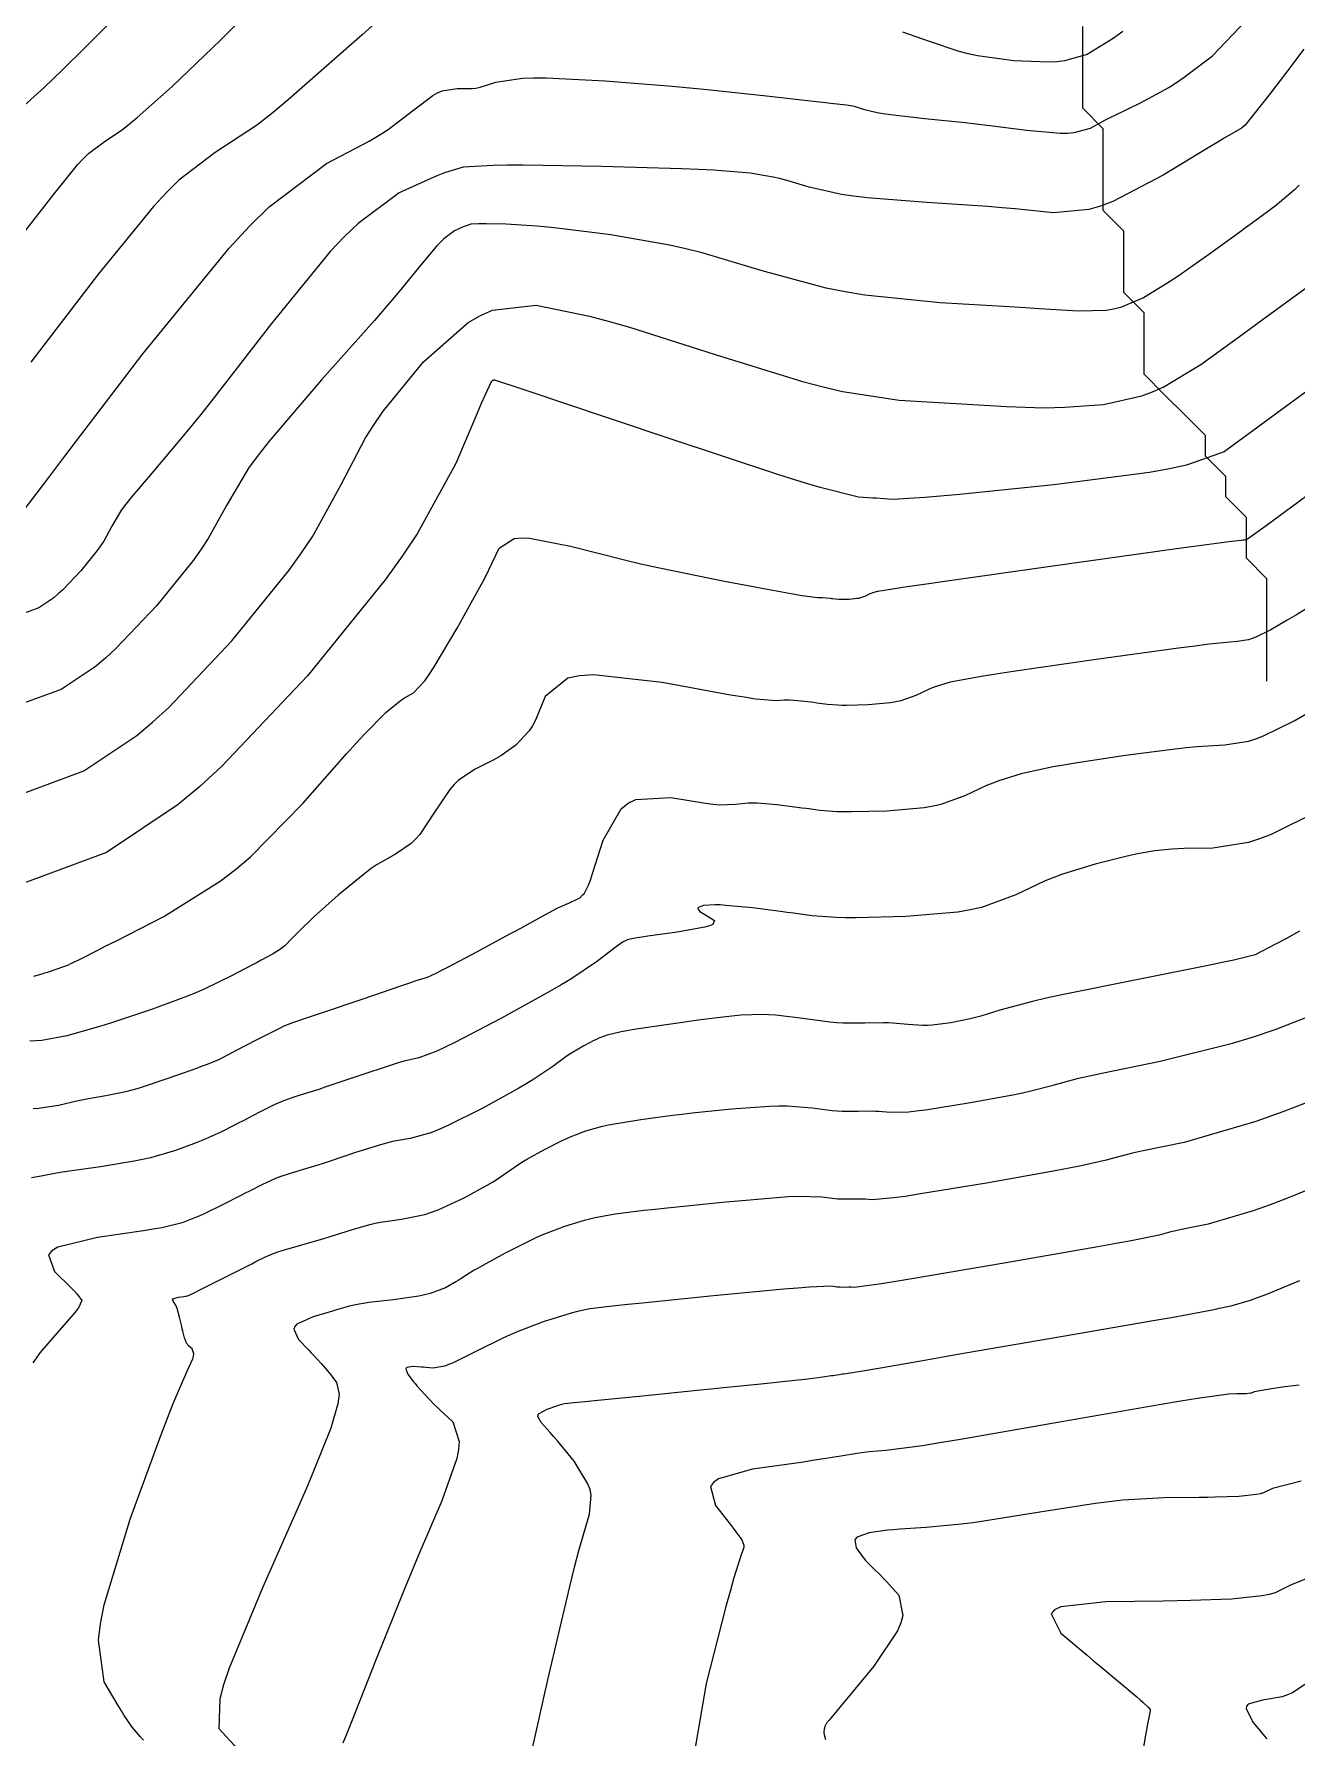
# Model space of a CAD drawing. Header units: metres. Extents: x 837117 to 838479, y 1189012 to 1191015.
# Drawn here: x 838100.7 to 838162.4, y 1189661.6 to 1189744.9 of the extents above; entities that cross this region are included whole.
import ezdxf

# ---------------------------------------------------------------- set-up
doc = ezdxf.new("R2010")
doc.units = ezdxf.units.M
doc.header["$LTSCALE"] = 0.3
for name, color, linetype in [('COTAS 10', 1, 'Continuous'), ('COTAS INT', 252, 'Continuous'), ('DRENAJE', 5, 'Continuous')]:
    doc.layers.add(name, color=color, linetype=linetype)

msp = doc.modelspace()

# ---------------------------------------------------------------- linework, layer by layer
at = {"layer": 'COTAS 10'}
for points in [[(838100.095, 1189735.08), (838101.628, 1189737.065), (838102.779, 1189738.475), (838103.054, 1189738.77), (838103.31, 1189739.025), (838104.075, 1189739.603), (838104.976, 1189740.206), (838105.316, 1189740.477), (838105.697, 1189740.792), (838107.403, 1189742.304), (838109.763, 1189744.579), (838110.555, 1189745.375)], [(838100.022, 1189707.717), (838103.09, 1189708.855), (838105.672, 1189710.58), (838106.444, 1189711.232), (838107.24, 1189711.959), (838110.322, 1189715.214), (838113.114, 1189718.667), (838113.727, 1189719.518), (838114.271, 1189720.324), (838115.66, 1189722.857), (838116.847, 1189725.137), (838117.264, 1189725.783), (838117.718, 1189726.436), (838119.679, 1189728.848), (838121.866, 1189730.767), (838122.465, 1189731.108), (838123.059, 1189731.368), (838125.18, 1189731.62), (838127.798, 1189731.077), (838128.707, 1189730.835), (838129.696, 1189730.553), (838133.93, 1189729.205), (838138.202, 1189727.887), (838139.215, 1189727.623), (838140.154, 1189727.404), (838142.931, 1189726.981), (838145.131, 1189726.85), (838145.706, 1189726.815), (838146.267, 1189726.78), (838148.17, 1189726.659), (838149.996, 1189726.604), (838150.508, 1189726.611), (838151.022, 1189726.627), (838152.903, 1189726.766), (838154.788, 1189727.186), (838155.305, 1189727.381), (838155.82, 1189727.609), (838157.663, 1189728.714), (838159.559, 1189730.092), (838160.107, 1189730.492), (838160.665, 1189730.9), (838162.764, 1189732.44)], [(838163.363, 1189706.865), (838161.101, 1189705.748), (838160.534, 1189705.534), (838159.993, 1189705.361), (838158.25, 1189705.082), (838156.857, 1189705.057), (838156.535, 1189705.045), (838156.242, 1189705.03), (838155.414, 1189704.955), (838154.574, 1189704.799), (838154.272, 1189704.732), (838153.941, 1189704.655), (838152.497, 1189704.293), (838150.906, 1189703.804), (838150.483, 1189703.647), (838150.066, 1189703.48), (838148.624, 1189702.8), (838146.951, 1189702.185), (838146.389, 1189702.06), (838145.785, 1189701.954), (838143.247, 1189701.733), (838140.831, 1189701.68), (838140.305, 1189701.681), (838139.839, 1189701.688), (838138.672, 1189701.767), (838137.758, 1189701.901), (838137.453, 1189701.942), (838137.125, 1189701.985), (838135.75, 1189702.156), (838134.456, 1189702.286), (838134.179, 1189702.303), (838133.937, 1189702.313), (838133.356, 1189702.279), (838133.116, 1189702.181), (838133.09, 1189702.15), (838133.08, 1189702.117), (838133.188, 1189701.984), (838133.432, 1189701.83), (838133.507, 1189701.784), (838133.586, 1189701.736), (838133.9, 1189701.551), (838133.826, 1189701.345), (838133.66, 1189701.285), (838133.43, 1189701.222), (838132.076, 1189700.981), (838130.638, 1189700.773), (838130.356, 1189700.73), (838130.124, 1189700.695), (838129.706, 1189700.621), (838129.609, 1189700.583), (838129.581, 1189700.571), (838129.551, 1189700.557), (838129.434, 1189700.498), (838129.16, 1189700.309), (838129.03, 1189700.213), (838128.878, 1189700.098), (838128.133, 1189699.527), (838126.876, 1189698.681), (838126.401, 1189698.393), (838125.87, 1189698.083), (838123.494, 1189696.767), (838121.209, 1189695.577), (838120.736, 1189695.347), (838120.333, 1189695.159), (838119.451, 1189694.835), (838118.74, 1189694.672), (838118.444, 1189694.586), (838118.105, 1189694.481), (838116.521, 1189693.955), (838114.915, 1189693.408), (838114.561, 1189693.291), (838114.248, 1189693.188), (838113.446, 1189692.939), (838112.842, 1189692.73), (838112.654, 1189692.652), (838112.457, 1189692.565), (838111.668, 1189692.179), (838110.862, 1189691.76), (838110.654, 1189691.653), (838110.452, 1189691.549), (838109.777, 1189691.204), (838109.054, 1189690.872), (838108.821, 1189690.775), (838108.575, 1189690.677), (838107.569, 1189690.306), (838106.34, 1189689.95), (838105.952, 1189689.862), (838105.544, 1189689.778), (838103.901, 1189689.51), (838102.376, 1189689.293), (838102.042, 1189689.241), (838101.747, 1189689.192), (838101.003, 1189689.045), (838100.521, 1189688.968)], [(838124.762, 1189660.009), (838125.763, 1189664.436), (838126.829, 1189668.995), (838127.062, 1189669.94), (838127.268, 1189670.748), (838127.788, 1189672.522), (838127.882, 1189673.455), (838127.82, 1189673.733), (838127.719, 1189674.019), (838127.038, 1189675.121), (838126.224, 1189676.114), (838126.04, 1189676.331), (838125.874, 1189676.524), (838125.424, 1189677.01), (838125.268, 1189677.308), (838125.287, 1189677.381), (838125.333, 1189677.451), (838125.725, 1189677.669), (838126.201, 1189677.827), (838126.3, 1189677.858), (838126.384, 1189677.884), (838126.571, 1189677.932), (838127.213, 1189677.999), (838127.584, 1189678.037), (838128.04, 1189678.083), (838130.385, 1189678.317), (838133.056, 1189678.585), (838133.717, 1189678.652), (838134.344, 1189678.716), (838136.324, 1189678.92), (838137.833, 1189679.082), (838138.163, 1189679.118), (838138.454, 1189679.151), (838139.19, 1189679.241), (838139.61, 1189679.3), (838139.703, 1189679.313), (838139.785, 1189679.326), (838139.996, 1189679.359), (838140.133, 1189679.381), (838140.168, 1189679.385), (838140.202, 1189679.389), (838140.315, 1189679.398), (838140.655, 1189679.448), (838140.832, 1189679.478), (838141.046, 1189679.514), (838142.118, 1189679.702), (838144.263, 1189680.078), (838145.153, 1189680.232), (838146.171, 1189680.408), (838150.919, 1189681.225), (838155.437, 1189682.005), (838156.311, 1189682.158), (838157.021, 1189682.284), (838158.223, 1189682.51), (838158.455, 1189682.571), (838158.553, 1189682.594), (838158.667, 1189682.619), (838159.198, 1189682.727), (838160.088, 1189682.99), (838160.427, 1189683.112), (838160.806, 1189683.255), (838162.509, 1189683.951)]]:
    msp.add_lwpolyline(points, dxfattribs=at)
at = {"layer": 'COTAS INT'}
for points in [[(838108.645, 1189749.757), (838103.127, 1189744.199), (838102.042, 1189743.126), (838101.149, 1189742.255), (838099.524, 1189740.791)], [(838120.037, 1189747.877), (838116.685, 1189744.836), (838113.076, 1189741.648), (838112.258, 1189740.978), (838111.519, 1189740.399), (838109.508, 1189739.074), (838107.722, 1189737.725), (838107.126, 1189737.131), (838106.484, 1189736.441), (838103.799, 1189733.152), (838101.129, 1189729.657), (838100.498, 1189728.837)], [(838099.692, 1189721.001), (838100.801, 1189722.448), (838101.416, 1189723.254), (838102.163, 1189724.235), (838105.97, 1189729.239), (838110.19, 1189734.407), (838111.197, 1189735.492), (838112.135, 1189736.425), (838114.942, 1189738.545), (838117.026, 1189739.639), (838117.509, 1189739.926), (838117.951, 1189740.206), (838119.206, 1189741.158), (838120.134, 1189741.871), (838120.369, 1189742), (838120.595, 1189742.099), (838121.335, 1189742.209), (838122.037, 1189742.204), (838122.239, 1189742.231), (838122.445, 1189742.27), (838123.217, 1189742.512), (838124.52, 1189742.72), (838125.061, 1189742.738), (838125.68, 1189742.737), (838128.563, 1189742.591), (838131.836, 1189742.32), (838132.7, 1189742.241), (838133.546, 1189742.16), (838136.447, 1189741.853), (838138.739, 1189741.591), (838139.2, 1189741.539), (838139.586, 1189741.495), (838140.354, 1189741.412), (838140.647, 1189741.361), (838140.734, 1189741.339), (838140.823, 1189741.313), (838141.166, 1189741.191), (838141.845, 1189741.034), (838142.146, 1189740.987), (838142.497, 1189740.938), (838144.173, 1189740.75), (838146.151, 1189740.54), (838146.693, 1189740.478), (838147.232, 1189740.415), (838149.155, 1189740.171), (838150.793, 1189740.031), (838151.152, 1189740.033), (838151.47, 1189740.052), (838152.277, 1189740.266), (838152.98, 1189740.657), (838153.233, 1189740.788), (838153.51, 1189740.928), (838154.72, 1189741.513), (838156.094, 1189742.259), (838156.475, 1189742.501), (838156.856, 1189742.758), (838158.236, 1189743.812), (838160.201, 1189745.868)], [(838153.847, 1189744.996), (838153.381, 1189744.658), (838152.118, 1189743.876), (838151, 1189743.559), (838150.626, 1189743.515), (838150.222, 1189743.489), (838148.53, 1189743.554), (838146.756, 1189743.812), (838146.3, 1189743.909), (838145.861, 1189744.017), (838144.405, 1189744.498), (838143.111, 1189744.962)], [(838162.698, 1189744.123), (838161.795, 1189742.939), (838161.062, 1189741.98), (838159.818, 1189740.393), (838159.676, 1189740.284), (838159.636, 1189740.258), (838159.597, 1189740.233), (838159.455, 1189740.156), (838158.813, 1189739.78), (838158.458, 1189739.567), (838158.026, 1189739.307), (838155.827, 1189737.971), (838153.361, 1189736.688), (838152.762, 1189736.461), (838152.198, 1189736.289), (838150.463, 1189736.128), (838148.601, 1189736.327), (838147.958, 1189736.382), (838147.259, 1189736.437), (838144.273, 1189736.635), (838141.356, 1189736.869), (838140.7, 1189736.947), (838140.111, 1189737.031), (838138.528, 1189737.383), (838137.385, 1189737.726), (838137.072, 1189737.804), (838136.76, 1189737.875), (838135.646, 1189738.071), (838133.86, 1189738.213), (838133.125, 1189738.249), (838132.285, 1189738.284), (838128.382, 1189738.399), (838124.557, 1189738.458), (838123.766, 1189738.457), (838123.091, 1189738.449), (838121.622, 1189738.359), (838120.711, 1189738.082), (838120.388, 1189737.957), (838120.034, 1189737.811), (838118.498, 1189737.107), (838116.483, 1189735.617), (838115.827, 1189734.976), (838115.128, 1189734.235), (838112.249, 1189730.73), (838109.447, 1189727.099), (838108.798, 1189726.278), (838108.202, 1189725.537), (838106.506, 1189723.526), (838105.376, 1189722.204), (838105.138, 1189721.897), (838104.931, 1189721.616), (838104.454, 1189720.813), (838104.059, 1189720.092), (838103.905, 1189719.863), (838103.73, 1189719.621), (838102.936, 1189718.639), (838102.059, 1189717.713), (838101.833, 1189717.506), (838101.613, 1189717.321), (838100.879, 1189716.83), (838100.006, 1189716.506)], [(838162.476, 1189737.491), (838162.241, 1189737.25), (838161.298, 1189736.45), (838160.191, 1189735.64), (838159.852, 1189735.393), (838159.5, 1189735.136), (838158.11, 1189734.127), (838156.713, 1189733.146), (838156.356, 1189732.906), (838156.011, 1189732.68), (838154.871, 1189731.981), (838153.739, 1189731.509), (838153.4, 1189731.427), (838153.048, 1189731.366), (838151.685, 1189731.322), (838149.773, 1189731.441), (838149.077, 1189731.483), (838148.307, 1189731.53), (838144.924, 1189731.73), (838141.245, 1189732.108), (838140.288, 1189732.266), (838139.359, 1189732.447), (838136.229, 1189733.294), (838133.3, 1189734.172), (838132.497, 1189734.373), (838131.698, 1189734.555), (838128.843, 1189735.058), (838126.336, 1189735.371), (838125.756, 1189735.433), (838125.226, 1189735.485), (838123.726, 1189735.582), (838122.745, 1189735.597), (838122.542, 1189735.597), (838122.369, 1189735.595), (838121.992, 1189735.572), (838121.759, 1189735.501), (838121.676, 1189735.469), (838121.585, 1189735.431), (838121.191, 1189735.251), (838120.674, 1189734.868), (838120.506, 1189734.704), (838120.327, 1189734.514), (838119.588, 1189733.615), (838118.344, 1189732.1), (838117.846, 1189731.522), (838117.282, 1189730.874), (838114.69, 1189727.962), (838112.139, 1189724.977), (838111.6, 1189724.284), (838111.134, 1189723.649), (838110.057, 1189721.835), (838109.165, 1189720.208), (838108.816, 1189719.69), (838108.422, 1189719.144), (838106.629, 1189716.927), (838104.65, 1189714.836), (838104.138, 1189714.369), (838103.643, 1189713.95), (838101.985, 1189712.842), (838100.014, 1189712.112)], [(838164.23, 1189728.429), (838161.383, 1189726.337), (838160.759, 1189725.88), (838160.207, 1189725.475), (838158.806, 1189724.453), (838156.961, 1189723.793), (838156.128, 1189723.616), (838155.155, 1189723.442), (838150.481, 1189722.835), (838145.877, 1189722.368), (838144.949, 1189722.282), (838144.171, 1189722.215), (838142.612, 1189722.129), (838142.004, 1189722.168), (838141.824, 1189722.179), (838141.64, 1189722.19), (838140.937, 1189722.232), (838139.064, 1189722.701), (838138.142, 1189722.981), (838137.045, 1189723.326), (838131.63, 1189725.117), (838126.345, 1189726.9), (838125.331, 1189727.242), (838124.511, 1189727.517), (838123.17, 1189727.958), (838123.099, 1189727.95), (838123.079, 1189727.941), (838123.058, 1189727.929), (838122.984, 1189727.864), (838122.675, 1189727.203), (838122.506, 1189726.815), (838122.302, 1189726.339), (838121.263, 1189723.879), (838119.377, 1189720.44), (838118.638, 1189719.345), (838117.806, 1189718.189), (838114.015, 1189713.502), (838109.83, 1189709.082), (838108.749, 1189708.094), (838107.701, 1189707.209), (838104.196, 1189704.867), (838100.03, 1189703.322)], [(838100.646, 1189698.832), (838101.056, 1189698.946), (838101.181, 1189698.984), (838101.311, 1189699.025), (838101.824, 1189699.197), (838102.328, 1189699.386), (838102.452, 1189699.437), (838102.571, 1189699.488), (838102.945, 1189699.668), (838103.766, 1189700.094), (838104.167, 1189700.299), (838104.643, 1189700.542), (838106.986, 1189701.737), (838109.753, 1189703.462), (838110.495, 1189704.039), (838111.228, 1189704.659), (838113.788, 1189707.26), (838115.927, 1189709.695), (838116.394, 1189710.211), (838116.806, 1189710.658), (838117.841, 1189711.704), (838118.462, 1189712.217), (838118.612, 1189712.329), (838118.754, 1189712.427), (838119.189, 1189712.673), (838119.745, 1189713.254), (838119.963, 1189713.564), (838120.209, 1189713.938), (838121.328, 1189715.829), (838122.434, 1189717.836), (838122.672, 1189718.284), (838122.88, 1189718.684), (838123.383, 1189719.74), (838124.106, 1189720.212), (838124.453, 1189720.244), (838124.863, 1189720.233), (838126.872, 1189719.838), (838129.497, 1189719.167), (838130.297, 1189718.982), (838131.127, 1189718.797), (838134.386, 1189718.134), (838137.191, 1189717.608), (838137.735, 1189717.51), (838138.178, 1189717.433), (838138.939, 1189717.324), (838139.066, 1189717.339), (838139.11, 1189717.339), (838139.158, 1189717.338), (838139.362, 1189717.321), (838139.568, 1189717.295), (838139.618, 1189717.289), (838139.663, 1189717.283), (838139.801, 1189717.262), (838139.976, 1189717.251), (838140.046, 1189717.25), (838140.125, 1189717.249), (838140.487, 1189717.257), (838140.869, 1189717.291), (838140.959, 1189717.306), (838141.044, 1189717.325), (838141.295, 1189717.418), (838141.511, 1189717.52), (838141.574, 1189717.545), (838141.637, 1189717.568), (838141.876, 1189717.642), (838143.32, 1189717.868), (838144.142, 1189717.988), (838145.149, 1189718.133), (838150.313, 1189718.862), (838155.54, 1189719.591), (838156.587, 1189719.735), (838157.46, 1189719.854), (838159.166, 1189720.077), (838159.634, 1189720.132), (838159.727, 1189720.145), (838159.804, 1189720.156), (838159.949, 1189720.192), (838160.854, 1189720.858), (838165.696, 1189724.418)], [(838163.16, 1189716.989), (838162.332, 1189716.484), (838162.106, 1189716.35), (838161.882, 1189716.217), (838161.087, 1189715.755), (838160.356, 1189715.394), (838160.173, 1189715.325), (838159.998, 1189715.269), (838159.434, 1189715.179), (838158.07, 1189715.043), (838157.389, 1189714.958), (838156.578, 1189714.853), (838152.554, 1189714.302), (838148.491, 1189713.716), (838147.654, 1189713.588), (838146.943, 1189713.475), (838145.417, 1189713.192), (838144.727, 1189712.98), (838144.543, 1189712.912), (838144.363, 1189712.84), (838143.738, 1189712.545), (838143.013, 1189712.279), (838142.769, 1189712.224), (838142.507, 1189712.178), (838141.407, 1189712.082), (838140.36, 1189712.06), (838140.132, 1189712.06), (838139.93, 1189712.063), (838139.425, 1189712.097), (838139.028, 1189712.155), (838138.896, 1189712.173), (838138.754, 1189712.192), (838138.158, 1189712.266), (838137.569, 1189712.315), (838137.431, 1189712.318), (838137.304, 1189712.317), (838136.936, 1189712.274), (838135.898, 1189712.367), (838135.348, 1189712.452), (838134.685, 1189712.563), (838131.344, 1189713.175), (838127.982, 1189713.544), (838127.307, 1189713.501), (838126.742, 1189713.396), (838125.622, 1189712.493), (838125.16, 1189711.33), (838125.011, 1189711.061), (838124.851, 1189710.814), (838124.195, 1189710.114), (838123.453, 1189709.599), (838123.239, 1189709.469), (838123.022, 1189709.345), (838122.21, 1189708.942), (838121.397, 1189708.398), (838121.18, 1189708.184), (838120.967, 1189707.943), (838120.227, 1189706.845), (838119.498, 1189705.755), (838119.292, 1189705.518), (838119.084, 1189705.31), (838118.317, 1189704.794), (838117.414, 1189704.284), (838117.121, 1189704.08), (838116.808, 1189703.849), (838115.52, 1189702.784), (838114.315, 1189701.705), (838114.055, 1189701.464), (838113.827, 1189701.248), (838113.266, 1189700.676), (838112.904, 1189700.308), (838112.8, 1189700.22), (838112.695, 1189700.138), (838112.303, 1189699.894), (838111.753, 1189699.608), (838111.547, 1189699.5), (838111.32, 1189699.379), (838110.306, 1189698.839), (838108.998, 1189698.208), (838108.583, 1189698.03), (838108.147, 1189697.85), (838106.383, 1189697.19), (838104.588, 1189696.587), (838104.133, 1189696.444), (838103.695, 1189696.31), (838102.261, 1189695.913), (838101.04, 1189695.687), (838100.737, 1189695.662), (838100.448, 1189695.653)], [(838100.607, 1189692.362), (838100.87, 1189692.371), (838101.848, 1189692.527), (838102.809, 1189692.752), (838103.063, 1189692.804), (838103.311, 1189692.852), (838104.161, 1189692.99), (838105.13, 1189693.188), (838105.454, 1189693.274), (838105.801, 1189693.374), (838107.255, 1189693.849), (838108.608, 1189694.331), (838108.891, 1189694.436), (838109.135, 1189694.529), (838109.688, 1189694.759), (838110.149, 1189694.997), (838110.336, 1189695.093), (838110.548, 1189695.203), (838111.525, 1189695.713), (838112.493, 1189696.206), (838112.699, 1189696.307), (838112.878, 1189696.391), (838113.301, 1189696.564), (838113.969, 1189696.781), (838114.303, 1189696.894), (838114.702, 1189697.03), (838116.678, 1189697.708), (838118.627, 1189698.375), (838119.007, 1189698.503), (838119.319, 1189698.607), (838119.87, 1189698.778), (838120.307, 1189698.977), (838120.546, 1189699.098), (838120.837, 1189699.249), (838122.314, 1189700.032), (838123.898, 1189700.885), (838124.257, 1189701.079), (838124.58, 1189701.254), (838125.457, 1189701.736), (838126.065, 1189702.062), (838126.219, 1189702.14), (838126.366, 1189702.213), (838126.844, 1189702.431), (838127.194, 1189702.587), (838127.261, 1189702.621), (838127.315, 1189702.651), (838127.398, 1189702.726), (838127.418, 1189702.773), (838127.432, 1189702.785), (838127.448, 1189702.798), (838127.537, 1189702.84), (838127.746, 1189703.268), (838127.839, 1189703.523), (838127.946, 1189703.837), (838128.46, 1189705.464), (838129.34, 1189707.01), (838129.679, 1189707.272), (838130.059, 1189707.463), (838131.774, 1189707.553), (838133.465, 1189707.272), (838133.83, 1189707.229), (838134.15, 1189707.201), (838134.933, 1189707.224), (838135.542, 1189707.295), (838135.752, 1189707.298), (838135.98, 1189707.293), (838136.954, 1189707.211), (838137.939, 1189707.088), (838138.174, 1189707.058), (838138.393, 1189707.028), (838139.048, 1189706.932), (838139.885, 1189706.875), (838140.218, 1189706.87), (838140.596, 1189706.87), (838142.327, 1189706.908), (838144.146, 1189707.066), (838144.579, 1189707.142), (838144.982, 1189707.232), (838146.181, 1189707.673), (838147.215, 1189708.16), (838147.513, 1189708.279), (838147.817, 1189708.392), (838148.957, 1189708.743), (838150.442, 1189709.065), (838150.963, 1189709.16), (838151.532, 1189709.257), (838153.984, 1189709.629), (838156.41, 1189709.941), (838156.962, 1189710.001), (838157.463, 1189710.05), (838158.842, 1189710.131), (838159.995, 1189710.315), (838160.353, 1189710.429), (838160.729, 1189710.571), (838162.225, 1189711.31), (838163.853, 1189712.256)], [(838162.492, 1189701.026), (838161.845, 1189700.673), (838161.311, 1189700.383), (838160.322, 1189699.863), (838159.278, 1189699.612), (838158.709, 1189699.492), (838158.019, 1189699.349), (838154.516, 1189698.65), (838150.88, 1189697.91), (838150.107, 1189697.741), (838149.434, 1189697.587), (838147.848, 1189697.164), (838146.915, 1189696.873), (838146.655, 1189696.803), (838146.393, 1189696.738), (838145.442, 1189696.543), (838144.539, 1189696.43), (838144.309, 1189696.417), (838144.087, 1189696.412), (838143.356, 1189696.459), (838142.622, 1189696.529), (838142.398, 1189696.539), (838142.165, 1189696.543), (838141.247, 1189696.524), (838140.188, 1189696.53), (838139.865, 1189696.551), (838139.53, 1189696.579), (838138.213, 1189696.752), (838136.897, 1189696.915), (838136.562, 1189696.938), (838136.239, 1189696.951), (838135.18, 1189696.917), (838134.027, 1189696.787), (838133.646, 1189696.739), (838133.238, 1189696.686), (838131.54, 1189696.452), (838129.958, 1189696.212), (838129.624, 1189696.155), (838129.334, 1189696.102), (838128.661, 1189695.946), (838128.253, 1189695.788), (838128.131, 1189695.734), (838128.004, 1189695.675), (838127.512, 1189695.426), (838126.964, 1189695.101), (838126.803, 1189694.995), (838126.637, 1189694.882), (838126.004, 1189694.415), (838125.076, 1189693.791), (838124.725, 1189693.578), (838124.333, 1189693.349), (838122.579, 1189692.377), (838120.806, 1189691.49), (838120.403, 1189691.314), (838120.037, 1189691.168), (838119.032, 1189690.891), (838118.162, 1189690.737), (838117.881, 1189690.668), (838117.583, 1189690.587), (838116.364, 1189690.202), (838115.128, 1189689.787), (838114.82, 1189689.687), (838114.526, 1189689.594), (838113.59, 1189689.315), (838112.807, 1189689.069), (838112.609, 1189688.997), (838112.421, 1189688.924), (838111.811, 1189688.646), (838111.177, 1189688.317), (838110.972, 1189688.212), (838110.755, 1189688.101), (838109.866, 1189687.65), (838108.972, 1189687.215), (838108.751, 1189687.114), (838108.542, 1189687.022), (838107.883, 1189686.762), (838106.895, 1189686.528), (838106.477, 1189686.452), (838105.997, 1189686.372), (838103.746, 1189686.044), (838101.808, 1189685.572), (838101.525, 1189685.401), (838101.353, 1189685.212), (838101.647, 1189684.385), (838102.469, 1189683.594), (838102.63, 1189683.429), (838102.761, 1189683.286), (838102.991, 1189682.965), (838102.829, 1189682.621), (838102.712, 1189682.464), (838102.565, 1189682.281), (838101.777, 1189681.396), (838100.935, 1189680.408), (838100.753, 1189680.159), (838100.594, 1189679.921)], [(838106.008, 1189661.481), (838105.849, 1189661.644), (838105.44, 1189662.119), (838105.063, 1189662.694), (838104.923, 1189662.919), (838104.769, 1189663.172), (838104.084, 1189664.327), (838103.801, 1189666.364), (838103.899, 1189667.174), (838104.074, 1189668.091), (838105.343, 1189672.291), (838106.845, 1189676.375), (838107.167, 1189677.218), (838107.447, 1189677.936), (838108.12, 1189679.493), (838108.405, 1189680.117), (838108.441, 1189680.248), (838108.459, 1189680.36), (838108.37, 1189680.613), (838108.186, 1189680.777), (838108.144, 1189680.833), (838108.107, 1189680.893), (838108.004, 1189681.149), (838107.919, 1189681.476), (838107.893, 1189681.582), (838107.866, 1189681.694), (838107.758, 1189682.153), (838107.641, 1189682.578), (838107.608, 1189682.668), (838107.575, 1189682.747), (838107.456, 1189682.936), (838107.421, 1189683.034), (838107.441, 1189683.056), (838107.475, 1189683.077), (838107.706, 1189683.133), (838107.973, 1189683.172), (838108.03, 1189683.182), (838108.08, 1189683.191), (838108.198, 1189683.218), (838108.509, 1189683.367), (838108.681, 1189683.453), (838108.891, 1189683.557), (838109.956, 1189684.095), (838111.058, 1189684.653), (838111.29, 1189684.771), (838111.491, 1189684.874), (838111.955, 1189685.112), (838112.385, 1189685.283), (838112.565, 1189685.343), (838112.771, 1189685.408), (838113.735, 1189685.691), (838114.805, 1189686.001), (838115.078, 1189686.084), (838115.341, 1189686.165), (838116.206, 1189686.449), (838117.062, 1189686.694), (838117.318, 1189686.75), (838117.584, 1189686.802), (838118.613, 1189686.948), (838119.742, 1189687.178), (838120.07, 1189687.282), (838120.404, 1189687.403), (838121.665, 1189687.988), (838122.797, 1189688.615), (838123.05, 1189688.763), (838123.276, 1189688.9), (838123.875, 1189689.303), (838124.397, 1189689.666), (838124.576, 1189689.777), (838124.769, 1189689.893), (838125.589, 1189690.353), (838126.457, 1189690.793), (838126.681, 1189690.897), (838126.897, 1189690.992), (838127.616, 1189691.272), (838128.436, 1189691.494), (838128.715, 1189691.554), (838129.017, 1189691.614), (838130.298, 1189691.822), (838131.848, 1189692.026), (838132.32, 1189692.082), (838132.811, 1189692.139), (838134.74, 1189692.343), (838136.591, 1189692.474), (838137.033, 1189692.485), (838137.445, 1189692.484), (838138.679, 1189692.39), (838139.652, 1189692.262), (838139.9, 1189692.241), (838140.139, 1189692.225), (838140.922, 1189692.221), (838141.601, 1189692.235), (838141.773, 1189692.232), (838141.939, 1189692.225), (838142.482, 1189692.173), (838143.374, 1189692.198), (838143.76, 1189692.24), (838144.205, 1189692.297), (838146.316, 1189692.628), (838148.471, 1189693.023), (838148.945, 1189693.121), (838149.366, 1189693.213), (838150.442, 1189693.5), (838151.69, 1189693.833), (838152.218, 1189693.954), (838152.827, 1189694.087), (838155.686, 1189694.669), (838159.212, 1189695.546), (838160.24, 1189695.865), (838161.29, 1189696.216), (838165.272, 1189697.758)], [(838163.159, 1189692.759), (838161.673, 1189692.197), (838160.345, 1189691.718), (838156.857, 1189690.689), (838154.773, 1189690.264), (838154.33, 1189690.167), (838153.945, 1189690.079), (838153.036, 1189689.837), (838151.816, 1189689.552), (838151.235, 1189689.438), (838150.548, 1189689.309), (838147.19, 1189688.714), (838143.871, 1189688.164), (838143.21, 1189688.063), (838142.661, 1189687.985), (838141.608, 1189687.887), (838141.256, 1189687.92), (838141.149, 1189687.925), (838141.037, 1189687.927), (838140.597, 1189687.918), (838140.09, 1189687.921), (838139.935, 1189687.931), (838139.775, 1189687.944), (838139.144, 1189688.027), (838137.993, 1189688.054), (838137.505, 1189688.032), (838136.943, 1189687.997), (838134.3, 1189687.768), (838131.595, 1189687.491), (838130.994, 1189687.426), (838130.458, 1189687.366), (838129.055, 1189687.192), (838128.076, 1189687.016), (838127.806, 1189686.954), (838127.537, 1189686.886), (838126.571, 1189686.597), (838125.54, 1189686.197), (838125.231, 1189686.06), (838124.91, 1189685.912), (838123.667, 1189685.281), (838122.574, 1189684.686), (838122.349, 1189684.559), (838122.157, 1189684.449), (838121.746, 1189684.192), (838121.476, 1189684.01), (838121.374, 1189683.948), (838121.26, 1189683.882), (838120.75, 1189683.599), (838120.001, 1189683.316), (838119.736, 1189683.25), (838119.447, 1189683.188), (838118.194, 1189683.005), (838117.005, 1189682.867), (838116.755, 1189682.832), (838116.54, 1189682.8), (838116.049, 1189682.696), (838115.616, 1189682.561), (838115.437, 1189682.509), (838115.233, 1189682.449), (838114.283, 1189682.18), (838113.494, 1189681.818), (838113.391, 1189681.701), (838113.339, 1189681.577), (838113.566, 1189681.065), (838114.074, 1189680.545), (838114.199, 1189680.415), (838114.317, 1189680.291), (838114.684, 1189679.894), (838114.995, 1189679.534), (838115.077, 1189679.434), (838115.158, 1189679.333), (838115.435, 1189678.965), (838115.554, 1189678.397), (838115.535, 1189678.171), (838115.493, 1189677.915), (838115.154, 1189676.737), (838114.345, 1189674.705), (838114.007, 1189673.909), (838113.619, 1189673.013), (838111.809, 1189668.933), (838110.185, 1189664.995), (838109.915, 1189664.188), (838109.723, 1189663.504), (838109.68, 1189662.055), (838110.612, 1189661.039)], [(838166.172, 1189689.72), (838161.982, 1189688.007), (838161.05, 1189687.654), (838160.216, 1189687.354), (838158.028, 1189686.708), (838156.72, 1189686.441), (838156.442, 1189686.381), (838156.2, 1189686.325), (838155.629, 1189686.173), (838154.267, 1189685.892), (838153.525, 1189685.756), (838152.626, 1189685.594), (838148.063, 1189684.799), (838143.537, 1189684.031), (838142.661, 1189683.886), (838141.948, 1189683.771), (838140.734, 1189683.6), (838140.574, 1189683.616), (838140.525, 1189683.618), (838140.473, 1189683.619), (838140.273, 1189683.615), (838140.041, 1189683.616), (838139.97, 1189683.62), (838139.897, 1189683.627), (838139.609, 1189683.665), (838138.541, 1189683.623), (838137.976, 1189683.579), (838137.295, 1189683.521), (838133.86, 1189683.194), (838130.379, 1189682.843), (838129.669, 1189682.769), (838129.068, 1189682.706), (838127.813, 1189682.562), (838127.135, 1189682.417), (838126.897, 1189682.353), (838126.639, 1189682.279), (838125.526, 1189681.922), (838124.265, 1189681.445), (838123.913, 1189681.294), (838123.56, 1189681.135), (838122.276, 1189680.494), (838121.165, 1189679.944), (838120.922, 1189679.843), (838120.707, 1189679.763), (838120.162, 1189679.659), (838119.788, 1189679.697), (838119.68, 1189679.706), (838119.57, 1189679.715), (838119.159, 1189679.746), (838118.864, 1189679.705), (838118.828, 1189679.669), (838118.812, 1189679.623), (838118.917, 1189679.367), (838119.185, 1189679.017), (838119.272, 1189678.911), (838119.364, 1189678.802), (838119.742, 1189678.375), (838120.204, 1189677.896), (838120.348, 1189677.754), (838120.501, 1189677.607), (838121.112, 1189677.041), (838121.431, 1189676.087), (838121.399, 1189675.695), (838121.316, 1189675.248), (838120.579, 1189673.174), (838119.427, 1189670.495), (838119.082, 1189669.668), (838118.724, 1189668.803), (838117.338, 1189665.369), (838116.156, 1189662.385), (838115.928, 1189661.804), (838115.743, 1189661.329)], [(838162.467, 1189678.84), (838161.772, 1189678.748), (838161.21, 1189678.67), (838160.279, 1189678.512), (838160.176, 1189678.46), (838160.136, 1189678.449), (838160.091, 1189678.439), (838159.886, 1189678.418), (838159.608, 1189678.409), (838159.517, 1189678.407), (838159.42, 1189678.405), (838159.017, 1189678.4), (838157.496, 1189678.189), (838156.693, 1189678.058), (838155.725, 1189677.895), (838150.851, 1189677.041), (838145.915, 1189676.18), (838144.908, 1189676.013), (838144.057, 1189675.876), (838142.28, 1189675.639), (838141.465, 1189675.573), (838141.219, 1189675.544), (838140.965, 1189675.511), (838139.974, 1189675.355), (838138.69, 1189675.145), (838138.251, 1189675.079), (838137.775, 1189675.008), (838135.752, 1189674.721), (838134.1, 1189674.26), (838133.858, 1189674.08), (838133.709, 1189673.876), (838133.948, 1189672.949), (838134.661, 1189672.036), (838134.811, 1189671.842), (838134.941, 1189671.672), (838135.237, 1189671.27), (838135.332, 1189671.012), (838135.334, 1189670.935), (838135.326, 1189670.854), (838135.212, 1189670.538), (838134.837, 1189669.372), (838134.664, 1189668.755), (838134.463, 1189668.01), (838133.487, 1189664.258), (838132.787, 1189660.167)], [(838162.568, 1189674.142), (838161.165, 1189673.788), (838160.734, 1189673.57), (838160.566, 1189673.524), (838160.378, 1189673.485), (838159.524, 1189673.397), (838158.365, 1189673.357), (838157.985, 1189673.348), (838157.579, 1189673.34), (838155.898, 1189673.32), (838153.837, 1189673.206), (838153.192, 1189673.139), (838152.514, 1189673.057), (838149.795, 1189672.634), (838147.161, 1189672.201), (838146.536, 1189672.112), (838145.957, 1189672.037), (838144.246, 1189671.879), (838142.959, 1189671.797), (838142.648, 1189671.77), (838142.356, 1189671.741), (838141.464, 1189671.619), (838140.902, 1189671.425), (838140.818, 1189671.35), (838140.765, 1189671.267), (838140.831, 1189670.89), (838141.116, 1189670.478), (838141.2, 1189670.373), (838141.287, 1189670.27), (838141.621, 1189669.93), (838142.03, 1189669.528), (838142.165, 1189669.387), (838142.308, 1189669.232), (838142.901, 1189668.567), (838143.11, 1189667.58), (838143.012, 1189667.223), (838142.845, 1189666.83), (838141.679, 1189665.108), (838140.366, 1189663.511), (838140.107, 1189663.197), (838139.893, 1189662.938), (838139.499, 1189662.464), (838139.413, 1189662.363), (838139.395, 1189662.339), (838139.378, 1189662.317), (838139.336, 1189662.253), (838139.307, 1189662.186), (838139.298, 1189662.162), (838139.29, 1189662.135), (838139.257, 1189662.017), (838139.238, 1189661.896), (838139.238, 1189661.867), (838139.24, 1189661.839), (838139.268, 1189661.755), (838139.328, 1189661.524)], [(838163.224, 1189669.527), (838162.05, 1189669.065), (838161.292, 1189668.68), (838160.997, 1189668.6), (838160.665, 1189668.531), (838159.161, 1189668.375), (838157.158, 1189668.305), (838156.512, 1189668.29), (838155.826, 1189668.276), (838153.019, 1189668.241), (838150.818, 1189667.994), (838150.514, 1189667.846), (838150.344, 1189667.664), (838150.832, 1189666.721), (838152.105, 1189665.631), (838152.428, 1189665.356), (838152.74, 1189665.093), (838154.537, 1189663.594), (838154.695, 1189663.459), (838154.828, 1189663.343), (838155.103, 1189663.086), (838155.184, 1189662.98), (838155.196, 1189662.96), (838155.202, 1189662.943), (838155.186, 1189662.917), (838155.035, 1189662.185), (838154.958, 1189661.724), (838154.864, 1189661.151)], [(838162.936, 1189664.341), (838162.138, 1189663.804), (838161.897, 1189663.697), (838161.647, 1189663.608), (838160.674, 1189663.441), (838159.979, 1189663.245), (838159.904, 1189663.139), (838159.88, 1189663.009), (838160.221, 1189662.353), (838160.778, 1189661.681), (838160.891, 1189661.541)]]:
    msp.add_lwpolyline(points, dxfattribs=at)
at = {"layer": 'DRENAJE'}
msp.add_polyline3d([(838160.892, 1189713.249, 0), (838160.892, 1189714.249, 0), (838160.892, 1189715.249, 0), (838160.892, 1189716.248, 0), (838160.892, 1189717.248, 0), (838160.892, 1189718.247, 0), (838159.893, 1189719.247, 0), (838159.893, 1189720.247, 0), (838159.893, 1189721.246, 0), (838158.893, 1189722.246, 0), (838158.893, 1189723.246, 0), (838157.893, 1189724.245, 0), (838157.893, 1189725.245, 0), (838156.894, 1189726.245, 0), (838155.894, 1189727.244, 0), (838154.894, 1189728.244, 0), (838154.894, 1189729.244, 0), (838154.894, 1189730.243, 0), (838154.894, 1189731.243, 0), (838153.895, 1189732.243, 0), (838153.895, 1189733.242, 0), (838153.895, 1189734.242, 0), (838153.895, 1189735.242, 0), (838152.895, 1189736.241, 0), (838152.895, 1189737.241, 0), (838152.895, 1189738.241, 0), (838152.895, 1189739.24, 0), (838152.895, 1189740.24, 0), (838151.896, 1189741.24, 0), (838151.896, 1189742.239, 0), (838151.896, 1189743.239, 0), (838151.896, 1189744.239, 0), (838151.896, 1189745.238, 0)], dxfattribs=at)

doc.saveas('drawing.dxf')
